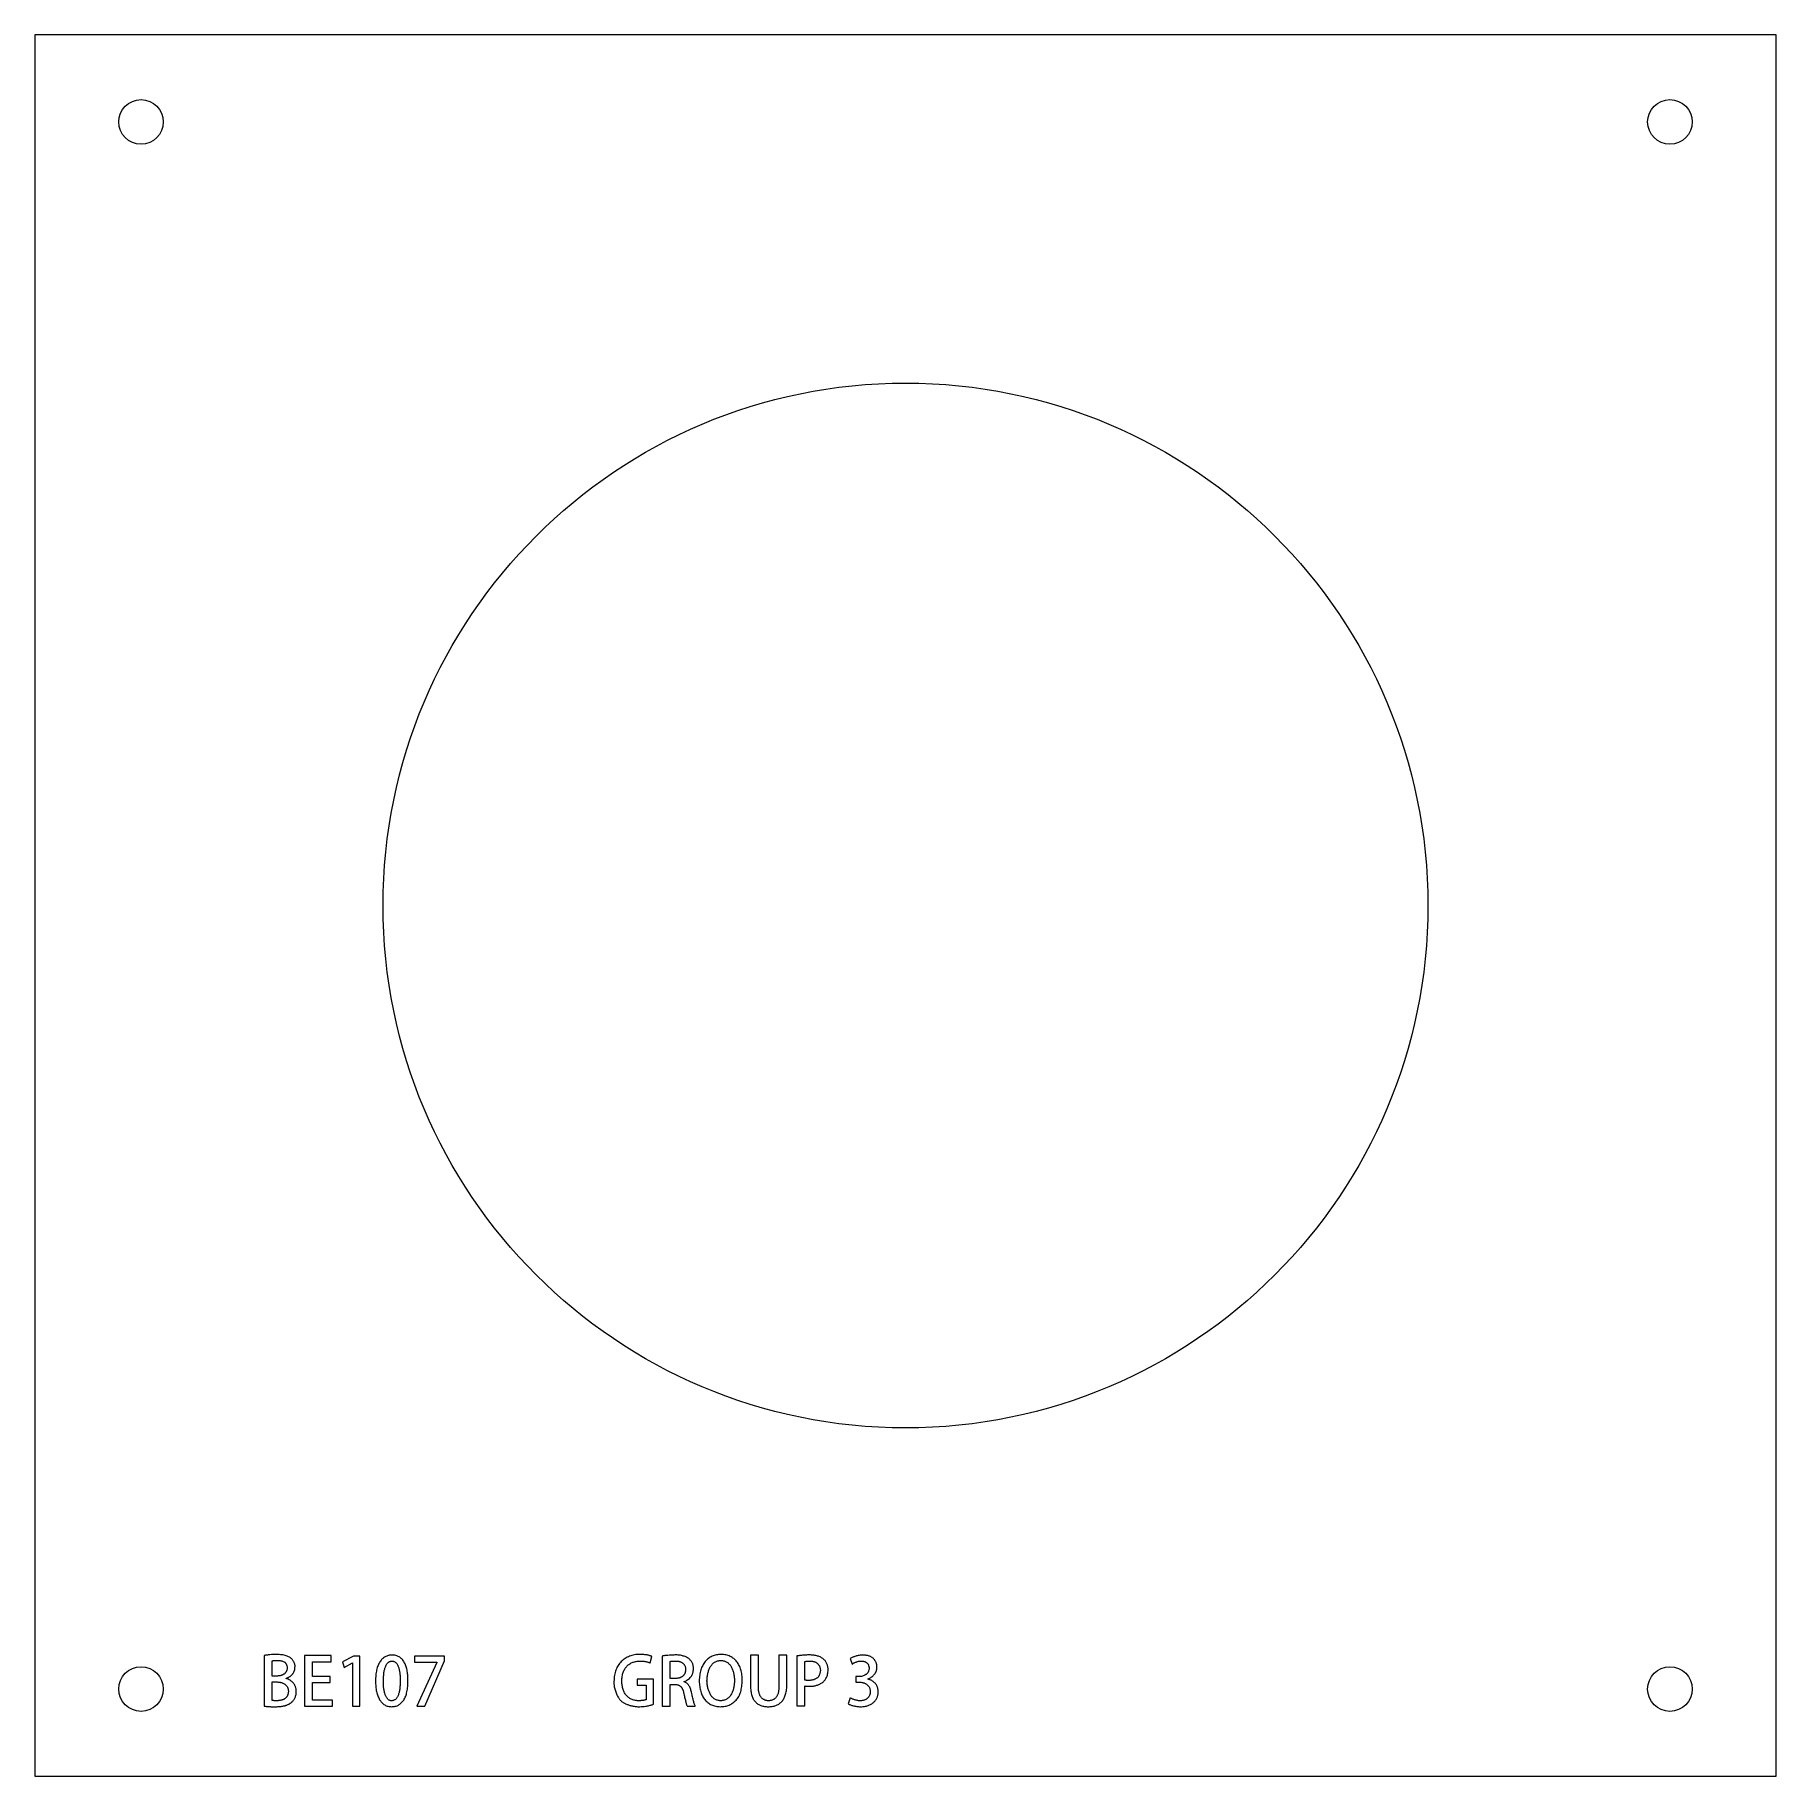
# Model space of a CAD drawing. Header units: inches. Extents: x 0.6 to 10.6, y 7.5 to 17.5.
import ezdxf

# ---------------------------------------------------------------- set-up
doc = ezdxf.new("R2010")
doc.units = ezdxf.units.IN
doc.header["$MEASUREMENT"] = 0

msp = doc.modelspace()

# ---------------------------------------------------------------- linework, layer by layer
at = {"color": 7, "linetype": 'Continuous', "lineweight": 15}
for p, q in [((0.567, 17.499), (0.567, 7.499)), ((10.567, 17.499), (0.567, 17.499)), ((10.567, 7.499), (10.567, 17.499)), ((1.885, 8.192), (1.885, 7.901)), ((1.93, 8.074), (1.93, 8.161)), ((2.116, 8.191), (2.116, 7.901)), ((2.269, 8.191), (2.116, 8.191)), ((2.161, 8.156), (2.269, 8.156)), ((2.161, 8.071), (2.161, 8.156)), ((2.269, 8.156), (2.269, 8.191)), ((2.398, 8.188), (2.333, 8.155)), ((2.333, 8.155), (2.343, 8.122)), ((2.343, 8.122), (2.392, 8.149)), ((2.392, 8.149), (2.392, 8.149)), ((2.392, 8.149), (2.392, 7.901)), ((2.434, 8.188), (2.398, 8.188)), ((2.434, 7.901), (2.434, 8.188)), ((2.747, 8.188), (2.747, 8.153)), ((2.92, 8.188), (2.747, 8.188)), ((2.747, 8.153), (2.875, 8.153)), ((2.875, 8.152), (2.761, 7.901)), ((2.806, 7.901), (2.92, 8.161)), ((2.875, 8.153), (2.875, 8.152)), ((2.92, 8.161), (2.92, 8.188)), ((4.101, 8.149), (4.111, 8.186)), ((4.17, 8.188), (4.17, 7.901)), ((4.215, 8.06), (4.215, 8.158)), ((4.507, 8.164), (4.507, 8.164)), ((4.508, 8.198), (4.508, 8.198)), ((4.722, 8.193), (4.677, 8.193)), ((4.677, 8.193), (4.677, 8.018)), ((4.722, 8.016), (4.722, 8.193)), ((4.84, 8.193), (4.84, 8.016)), ((4.885, 8.193), (4.84, 8.193)), ((4.885, 8.019), (4.885, 8.193)), ((4.943, 8.189), (4.943, 7.902)), ((4.988, 8.051), (4.988, 8.157)), ((5.25, 8.174), (5.261, 8.143)), ((1.958, 8.074), (1.93, 8.074)), ((1.93, 7.934), (1.93, 8.04)), ((1.93, 8.04), (1.956, 8.04)), ((2.011, 8.06), (2.011, 8.061)), ((2.263, 8.071), (2.161, 8.071)), ((2.161, 7.936), (2.161, 8.036)), ((2.161, 8.036), (2.263, 8.036)), ((2.263, 8.036), (2.263, 8.071)), ((4.026, 8.056), (4.026, 8.022)), ((4.119, 8.056), (4.026, 8.056)), ((4.026, 8.022), (4.077, 8.022)), ((4.077, 8.022), (4.077, 7.938)), ((4.119, 7.912), (4.119, 8.056)), ((4.245, 8.06), (4.215, 8.06)), ((4.215, 7.901), (4.215, 8.025)), ((4.215, 8.025), (4.241, 8.025)), ((4.296, 8.041), (4.296, 8.042)), ((4.988, 7.902), (4.988, 8.017)), ((5.3, 8.071), (5.282, 8.071)), ((5.282, 8.071), (5.282, 8.039)), ((5.282, 8.039), (5.301, 8.039)), ((5.35, 8.056), (5.35, 8.057)), ((2.116, 7.901), (2.276, 7.901)), ((2.276, 7.936), (2.161, 7.936)), ((2.276, 7.901), (2.276, 7.936)), ((2.392, 7.901), (2.434, 7.901)), ((2.761, 7.901), (2.806, 7.901)), ((4.17, 7.901), (4.215, 7.901)), ((4.313, 7.901), (4.36, 7.901)), ((4.943, 7.902), (4.988, 7.902)), ((5.25, 7.949), (5.238, 7.915)), ((2.616, 7.898), (2.616, 7.898)), ((0.567, 7.499), (10.567, 7.499))]:
    msp.add_line(p, q, dxfattribs=at)
for centre, radius in [((1.177, 16.999), 0.128), ((9.957, 16.999), 0.128), ((5.567, 12.499), 3), ((1.177, 7.999), 0.128), ((9.957, 7.999), 0.128)]:
    msp.add_circle(centre, radius, dxfattribs=at)
for points, knots in [([(1.955, 8.198), (1.948, 8.198), (1.935, 8.198), (1.92, 8.197), (1.908, 8.195), (1.9, 8.194), (1.892, 8.193), (1.887, 8.192), (1.885, 8.192)], [0, 0, 0, 0, 0.281217, 0.549641, 0.676354, 0.793083, 0.901456, 1, 1, 1, 1]), ([(1.93, 8.161), (1.931, 8.162), (1.932, 8.162), (1.935, 8.162), (1.938, 8.163), (1.941, 8.163), (1.945, 8.163), (1.949, 8.163), (1.954, 8.164), (1.957, 8.164), (1.959, 8.164)], [0, 0, 0, 0, 0.07453, 0.16187, 0.26441, 0.38179, 0.51448, 0.66236, 0.82351, 1, 1, 1, 1]), ([(2.061, 8.125), (2.061, 8.127), (2.062, 8.131), (2.061, 8.137), (2.06, 8.143), (2.057, 8.149), (2.055, 8.155), (2.051, 8.161), (2.047, 8.167), (2.042, 8.173), (2.036, 8.178), (2.029, 8.183), (2.02, 8.187), (2.01, 8.191), (1.998, 8.194), (1.985, 8.196), (1.97, 8.197), (1.96, 8.198), (1.955, 8.198)], [0, 0, 0, 0, 0.04065, 0.08189, 0.12347, 0.16684, 0.21155, 0.25905, 0.30868, 0.36161, 0.41776, 0.47856, 0.54551, 0.61964, 0.70136, 0.79192, 0.89122, 1, 1, 1, 1]), ([(2.016, 8.12), (2.016, 8.118), (2.016, 8.115), (2.015, 8.11), (2.014, 8.106), (2.012, 8.102), (2.01, 8.097), (2.007, 8.094), (2.004, 8.09), (2, 8.087), (1.996, 8.084), (1.992, 8.081), (1.987, 8.079), (1.982, 8.077), (1.976, 8.076), (1.97, 8.075), (1.964, 8.074), (1.96, 8.074), (1.958, 8.074)], [0, 0, 0, 0, 0.05983, 0.11763, 0.17394, 0.22926, 0.28389, 0.33965, 0.39649, 0.45522, 0.51545, 0.57666, 0.64018, 0.70564, 0.77353, 0.84562, 0.92099, 1, 1, 1, 1]), ([(1.959, 8.164), (1.962, 8.164), (1.97, 8.164), (1.98, 8.162), (1.989, 8.159), (1.997, 8.156), (2.002, 8.153), (2.006, 8.149), (2.009, 8.146), (2.011, 8.142), (2.013, 8.137), (2.015, 8.132), (2.016, 8.126), (2.016, 8.122), (2.016, 8.12)], [0, 0, 0, 0, 0.13251, 0.25829, 0.37952, 0.49809, 0.55583, 0.6133, 0.6704, 0.72893, 0.79007, 0.85486, 0.92474, 1, 1, 1, 1]), ([(2.011, 8.061), (2.013, 8.062), (2.017, 8.063), (2.023, 8.066), (2.028, 8.069), (2.033, 8.072), (2.037, 8.075), (2.041, 8.079), (2.045, 8.083), (2.048, 8.087), (2.051, 8.091), (2.054, 8.095), (2.056, 8.1), (2.058, 8.105), (2.06, 8.109), (2.06, 8.114), (2.061, 8.119), (2.061, 8.123), (2.061, 8.125)], [0, 0, 0, 0, 0.07375, 0.14462, 0.21269, 0.27967, 0.34395, 0.40735, 0.46924, 0.53051, 0.5906, 0.6502, 0.70849, 0.76592, 0.82332, 0.88133, 0.93989, 1, 1, 1, 1]), ([(2.619, 8.194), (2.615, 8.194), (2.608, 8.194), (2.598, 8.192), (2.588, 8.189), (2.579, 8.185), (2.57, 8.179), (2.562, 8.172), (2.555, 8.165), (2.549, 8.155), (2.543, 8.145), (2.538, 8.134), (2.533, 8.122), (2.53, 8.108), (2.527, 8.094), (2.525, 8.079), (2.524, 8.062), (2.524, 8.051), (2.524, 8.045)], [0, 0, 0, 0, 0.05541, 0.10821, 0.159435, 0.209896, 0.26055, 0.312253, 0.366014, 0.422433, 0.481731, 0.543713, 0.609158, 0.678249, 0.751635, 0.829674, 0.91228, 1, 1, 1, 1]), ([(2.569, 8.047), (2.569, 8.051), (2.569, 8.06), (2.57, 8.072), (2.571, 8.084), (2.572, 8.095), (2.574, 8.105), (2.576, 8.114), (2.579, 8.123), (2.582, 8.13), (2.585, 8.137), (2.589, 8.143), (2.593, 8.148), (2.597, 8.153), (2.602, 8.156), (2.607, 8.158), (2.612, 8.16), (2.616, 8.16), (2.617, 8.16)], [0, 0, 0, 0, 0.099069, 0.19208, 0.279511, 0.361163, 0.437573, 0.50904, 0.575611, 0.637456, 0.694671, 0.746772, 0.794661, 0.839021, 0.880472, 0.920341, 0.959797, 1, 1, 1, 1]), ([(2.617, 8.16), (2.619, 8.16), (2.623, 8.16), (2.629, 8.158), (2.634, 8.156), (2.639, 8.152), (2.644, 8.148), (2.648, 8.142), (2.651, 8.136), (2.654, 8.129), (2.657, 8.121), (2.659, 8.113), (2.661, 8.103), (2.663, 8.093), (2.664, 8.083), (2.665, 8.071), (2.665, 8.059), (2.665, 8.051), (2.665, 8.047)], [0, 0, 0, 0, 0.044991, 0.08843, 0.131053, 0.174354, 0.219947, 0.268653, 0.321273, 0.37865, 0.440729, 0.50668, 0.576838, 0.651713, 0.731487, 0.815932, 0.905536, 1, 1, 1, 1]), ([(2.71, 8.048), (2.71, 8.054), (2.71, 8.064), (2.709, 8.08), (2.707, 8.094), (2.705, 8.108), (2.702, 8.121), (2.698, 8.133), (2.693, 8.144), (2.688, 8.154), (2.682, 8.164), (2.675, 8.172), (2.667, 8.179), (2.659, 8.184), (2.65, 8.189), (2.64, 8.192), (2.63, 8.194), (2.623, 8.194), (2.619, 8.194)], [0, 0, 0, 0, 0.08436, 0.16433, 0.24034, 0.31236, 0.38104, 0.44627, 0.50851, 0.56843, 0.62557, 0.68012, 0.73251, 0.78392, 0.83549, 0.88811, 0.94275, 1, 1, 1, 1]), ([(4.043, 8.198), (4.038, 8.198), (4.027, 8.198), (4.011, 8.196), (3.996, 8.192), (3.982, 8.188), (3.969, 8.182), (3.957, 8.175), (3.945, 8.167), (3.934, 8.157), (3.925, 8.147), (3.916, 8.135), (3.909, 8.122), (3.904, 8.108), (3.899, 8.094), (3.896, 8.078), (3.893, 8.061), (3.893, 8.049), (3.893, 8.043)], [0, 0, 0, 0, 0.06809, 0.13321, 0.19585, 0.25628, 0.31506, 0.37312, 0.43114, 0.48945, 0.54809, 0.60679, 0.66647, 0.72752, 0.7909, 0.8572, 0.92666, 1, 1, 1, 1]), ([(3.938, 8.045), (3.938, 8.05), (3.938, 8.059), (3.94, 8.072), (3.942, 8.084), (3.946, 8.095), (3.95, 8.105), (3.955, 8.115), (3.961, 8.123), (3.967, 8.131), (3.975, 8.138), (3.983, 8.144), (3.992, 8.149), (4.001, 8.153), (4.011, 8.156), (4.021, 8.158), (4.032, 8.16), (4.04, 8.16), (4.043, 8.16)], [0, 0, 0, 0, 0.07826, 0.15189, 0.22165, 0.2878, 0.35064, 0.41117, 0.47004, 0.5281, 0.58543, 0.64207, 0.69833, 0.75539, 0.81346, 0.87326, 0.93528, 1, 1, 1, 1]), ([(4.111, 8.186), (4.109, 8.187), (4.105, 8.189), (4.098, 8.191), (4.091, 8.193), (4.083, 8.195), (4.074, 8.196), (4.064, 8.197), (4.054, 8.198), (4.047, 8.198), (4.043, 8.198)], [0, 0, 0, 0, 0.09182, 0.1929, 0.30492, 0.42683, 0.55789, 0.69691, 0.8442, 1, 1, 1, 1]), ([(4.043, 8.16), (4.047, 8.16), (4.053, 8.16), (4.062, 8.159), (4.07, 8.158), (4.077, 8.157), (4.084, 8.155), (4.09, 8.153), (4.096, 8.151), (4.1, 8.15), (4.101, 8.149)], [0, 0, 0, 0, 0.163432, 0.314237, 0.452646, 0.578454, 0.694413, 0.803347, 0.905267, 1, 1, 1, 1]), ([(4.242, 8.195), (4.235, 8.194), (4.222, 8.194), (4.206, 8.193), (4.194, 8.192), (4.185, 8.191), (4.177, 8.19), (4.172, 8.189), (4.17, 8.188)], [0, 0, 0, 0, 0.2718, 0.5357, 0.6623, 0.78139, 0.89397, 1, 1, 1, 1]), ([(4.215, 8.158), (4.215, 8.158), (4.217, 8.158), (4.22, 8.159), (4.223, 8.159), (4.227, 8.159), (4.231, 8.16), (4.235, 8.16), (4.24, 8.16), (4.244, 8.16), (4.246, 8.16)], [0, 0, 0, 0, 0.07631, 0.1648, 0.26879, 0.38667, 0.5184, 0.66422, 0.82593, 1, 1, 1, 1]), ([(4.326, 8.171), (4.323, 8.173), (4.319, 8.177), (4.31, 8.182), (4.301, 8.186), (4.291, 8.189), (4.28, 8.192), (4.268, 8.194), (4.255, 8.195), (4.246, 8.195), (4.242, 8.195)], [0, 0, 0, 0, 0.1034, 0.20979, 0.32184, 0.4406, 0.56646, 0.70122, 0.84552, 1, 1, 1, 1]), ([(4.304, 8.111), (4.304, 8.109), (4.304, 8.105), (4.303, 8.1), (4.302, 8.095), (4.3, 8.09), (4.298, 8.085), (4.295, 8.081), (4.292, 8.077), (4.288, 8.074), (4.284, 8.07), (4.28, 8.068), (4.275, 8.065), (4.269, 8.063), (4.264, 8.062), (4.258, 8.061), (4.251, 8.06), (4.247, 8.06), (4.245, 8.06)], [0, 0, 0, 0, 0.06406, 0.12489, 0.18374, 0.24128, 0.2982, 0.35437, 0.41137, 0.46946, 0.5289, 0.58945, 0.65086, 0.71434, 0.78066, 0.85026, 0.92344, 1, 1, 1, 1]), ([(4.246, 8.16), (4.248, 8.16), (4.252, 8.16), (4.257, 8.16), (4.263, 8.159), (4.268, 8.158), (4.273, 8.156), (4.278, 8.154), (4.283, 8.152), (4.287, 8.149), (4.291, 8.146), (4.294, 8.143), (4.297, 8.138), (4.3, 8.134), (4.302, 8.129), (4.303, 8.123), (4.304, 8.117), (4.304, 8.113), (4.304, 8.111)], [0, 0, 0, 0, 0.06915, 0.13531, 0.19935, 0.26121, 0.3216, 0.38084, 0.43899, 0.49654, 0.55351, 0.61049, 0.6677, 0.72673, 0.78894, 0.85448, 0.92498, 1, 1, 1, 1]), ([(4.296, 8.042), (4.3, 8.044), (4.307, 8.047), (4.317, 8.053), (4.326, 8.06), (4.333, 8.068), (4.338, 8.074), (4.341, 8.079), (4.343, 8.084), (4.345, 8.09), (4.347, 8.096), (4.348, 8.102), (4.349, 8.108), (4.349, 8.113), (4.349, 8.115)], [0, 0, 0, 0, 0.123969, 0.245931, 0.365995, 0.487741, 0.549071, 0.610242, 0.671734, 0.733815, 0.79735, 0.863014, 0.930304, 1, 1, 1, 1]), ([(4.349, 8.115), (4.349, 8.118), (4.349, 8.124), (4.348, 8.132), (4.346, 8.14), (4.344, 8.147), (4.34, 8.154), (4.336, 8.16), (4.331, 8.166), (4.328, 8.169), (4.326, 8.171)], [0, 0, 0, 0, 0.13689, 0.267899, 0.393943, 0.516733, 0.636681, 0.756113, 0.877099, 1, 1, 1, 1]), ([(4.508, 8.198), (4.504, 8.198), (4.494, 8.198), (4.481, 8.195), (4.468, 8.192), (4.456, 8.188), (4.445, 8.182), (4.435, 8.175), (4.425, 8.167), (4.417, 8.157), (4.409, 8.147), (4.402, 8.135), (4.396, 8.122), (4.391, 8.109), (4.387, 8.095), (4.385, 8.079), (4.383, 8.063), (4.383, 8.052), (4.382, 8.046)], [0, 0, 0, 0, 0.06359, 0.12417, 0.18269, 0.23955, 0.29557, 0.35162, 0.40823, 0.46632, 0.5255, 0.58592, 0.64787, 0.7118, 0.77885, 0.84883, 0.92234, 1, 1, 1, 1]), ([(4.427, 8.047), (4.428, 8.051), (4.428, 8.058), (4.429, 8.069), (4.43, 8.08), (4.432, 8.09), (4.435, 8.1), (4.438, 8.109), (4.442, 8.118), (4.446, 8.127), (4.451, 8.135), (4.457, 8.143), (4.464, 8.149), (4.471, 8.154), (4.479, 8.158), (4.488, 8.161), (4.497, 8.163), (4.503, 8.163), (4.507, 8.164)], [0, 0, 0, 0, 0.07132, 0.14039, 0.20808, 0.2744, 0.33914, 0.40333, 0.46674, 0.53004, 0.59145, 0.65016, 0.70711, 0.76283, 0.8192, 0.87692, 0.93688, 1, 1, 1, 1]), ([(4.507, 8.164), (4.51, 8.163), (4.516, 8.163), (4.525, 8.161), (4.534, 8.158), (4.541, 8.154), (4.548, 8.149), (4.555, 8.143), (4.561, 8.136), (4.566, 8.128), (4.57, 8.119), (4.574, 8.11), (4.577, 8.101), (4.58, 8.091), (4.582, 8.081), (4.584, 8.07), (4.584, 8.06), (4.585, 8.053), (4.585, 8.049)], [0, 0, 0, 0, 0.06239, 0.12206, 0.17972, 0.23569, 0.29187, 0.3491, 0.40812, 0.46987, 0.53339, 0.59717, 0.66165, 0.72655, 0.7927, 0.86023, 0.92914, 1, 1, 1, 1]), ([(4.63, 8.051), (4.63, 8.056), (4.629, 8.066), (4.628, 8.081), (4.625, 8.096), (4.622, 8.11), (4.618, 8.122), (4.612, 8.134), (4.606, 8.146), (4.599, 8.156), (4.59, 8.166), (4.581, 8.174), (4.571, 8.181), (4.56, 8.187), (4.549, 8.192), (4.536, 8.195), (4.522, 8.197), (4.513, 8.198), (4.508, 8.198)], [0, 0, 0, 0, 0.073944, 0.144588, 0.212284, 0.277302, 0.340415, 0.401624, 0.461804, 0.521234, 0.579667, 0.636727, 0.693396, 0.750655, 0.809044, 0.869823, 0.93316, 1, 1, 1, 1]), ([(5.015, 8.195), (5.011, 8.195), (5.004, 8.195), (4.994, 8.194), (4.984, 8.194), (4.975, 8.193), (4.966, 8.192), (4.958, 8.191), (4.95, 8.19), (4.945, 8.189), (4.943, 8.189)], [0, 0, 0, 0, 0.1522, 0.2968, 0.43308, 0.56187, 0.68317, 0.79632, 0.90219, 1, 1, 1, 1]), ([(4.988, 8.157), (4.99, 8.158), (4.994, 8.158), (5, 8.159), (5.009, 8.16), (5.015, 8.16), (5.018, 8.16)], [0, 0, 0, 0, 0.17705, 0.40085, 0.67563, 1, 1, 1, 1]), ([(5.013, 8.015), (5.016, 8.015), (5.023, 8.015), (5.033, 8.016), (5.043, 8.017), (5.052, 8.019), (5.061, 8.022), (5.07, 8.026), (5.079, 8.03), (5.088, 8.035), (5.096, 8.041), (5.102, 8.048), (5.108, 8.056), (5.113, 8.065), (5.117, 8.074), (5.12, 8.085), (5.122, 8.097), (5.123, 8.105), (5.123, 8.109)], [0, 0, 0, 0, 0.06272, 0.12398, 0.18405, 0.24366, 0.30273, 0.3619, 0.42133, 0.48138, 0.54098, 0.60018, 0.65944, 0.72045, 0.78415, 0.85167, 0.92317, 1, 1, 1, 1]), ([(5.078, 8.107), (5.078, 8.105), (5.078, 8.1), (5.077, 8.094), (5.075, 8.088), (5.073, 8.082), (5.071, 8.077), (5.068, 8.072), (5.065, 8.068), (5.061, 8.064), (5.056, 8.061), (5.051, 8.057), (5.046, 8.055), (5.04, 8.053), (5.034, 8.051), (5.027, 8.05), (5.02, 8.049), (5.015, 8.049), (5.013, 8.049)], [0, 0, 0, 0, 0.06915, 0.13428, 0.19599, 0.25583, 0.31337, 0.36962, 0.42593, 0.48271, 0.54034, 0.59862, 0.6584, 0.72058, 0.78515, 0.85301, 0.9247, 1, 1, 1, 1]), ([(5.096, 8.171), (5.094, 8.173), (5.089, 8.177), (5.081, 8.182), (5.072, 8.186), (5.062, 8.189), (5.052, 8.192), (5.04, 8.193), (5.028, 8.195), (5.019, 8.195), (5.015, 8.195)], [0, 0, 0, 0, 0.10483, 0.21296, 0.32633, 0.44498, 0.57101, 0.7054, 0.84781, 1, 1, 1, 1]), ([(5.018, 8.16), (5.02, 8.16), (5.024, 8.16), (5.031, 8.159), (5.036, 8.158), (5.042, 8.157), (5.047, 8.155), (5.052, 8.153), (5.057, 8.15), (5.061, 8.147), (5.065, 8.143), (5.068, 8.139), (5.071, 8.135), (5.074, 8.13), (5.075, 8.125), (5.077, 8.119), (5.078, 8.113), (5.078, 8.109), (5.078, 8.107)], [0, 0, 0, 0, 0.07277, 0.14215, 0.20857, 0.27231, 0.33397, 0.39331, 0.45221, 0.50991, 0.56701, 0.62382, 0.68129, 0.73923, 0.79954, 0.86298, 0.92962, 1, 1, 1, 1]), ([(5.123, 8.109), (5.123, 8.112), (5.122, 8.119), (5.121, 8.128), (5.119, 8.137), (5.116, 8.145), (5.112, 8.152), (5.108, 8.159), (5.102, 8.166), (5.098, 8.17), (5.096, 8.171)], [0, 0, 0, 0, 0.14082, 0.27416, 0.40114, 0.52453, 0.64389, 0.76217, 0.88046, 1, 1, 1, 1]), ([(5.323, 8.194), (5.319, 8.194), (5.312, 8.194), (5.301, 8.193), (5.291, 8.191), (5.281, 8.188), (5.272, 8.185), (5.264, 8.182), (5.257, 8.178), (5.252, 8.176), (5.25, 8.174)], [0, 0, 0, 0, 0.146265, 0.288198, 0.424938, 0.558257, 0.684237, 0.799264, 0.904602, 1, 1, 1, 1]), ([(5.261, 8.143), (5.263, 8.144), (5.266, 8.146), (5.271, 8.149), (5.277, 8.152), (5.284, 8.154), (5.29, 8.157), (5.298, 8.159), (5.305, 8.16), (5.31, 8.16), (5.313, 8.16)], [0, 0, 0, 0, 0.10032, 0.21041, 0.32936, 0.45754, 0.59105, 0.72519, 0.86168, 1, 1, 1, 1]), ([(5.358, 8.119), (5.358, 8.117), (5.358, 8.113), (5.356, 8.107), (5.355, 8.102), (5.353, 8.097), (5.35, 8.093), (5.347, 8.089), (5.343, 8.085), (5.337, 8.081), (5.33, 8.077), (5.32, 8.073), (5.31, 8.071), (5.304, 8.071), (5.3, 8.071)], [0, 0, 0, 0, 0.07103, 0.13841, 0.20297, 0.26536, 0.32646, 0.38763, 0.44993, 0.51384, 0.64078, 0.76182, 0.88093, 1, 1, 1, 1]), ([(5.313, 8.16), (5.315, 8.16), (5.318, 8.16), (5.323, 8.159), (5.328, 8.158), (5.333, 8.157), (5.337, 8.155), (5.34, 8.153), (5.344, 8.151), (5.347, 8.148), (5.349, 8.145), (5.352, 8.142), (5.354, 8.138), (5.355, 8.135), (5.356, 8.131), (5.357, 8.127), (5.358, 8.123), (5.358, 8.12), (5.358, 8.119)], [0, 0, 0, 0, 0.079878, 0.155381, 0.226259, 0.292891, 0.355856, 0.416916, 0.475806, 0.534518, 0.591631, 0.648296, 0.705095, 0.760826, 0.818604, 0.876667, 0.93693, 1, 1, 1, 1]), ([(5.403, 8.126), (5.403, 8.128), (5.403, 8.133), (5.402, 8.139), (5.4, 8.146), (5.398, 8.152), (5.395, 8.158), (5.392, 8.164), (5.388, 8.169), (5.383, 8.174), (5.378, 8.179), (5.372, 8.183), (5.365, 8.186), (5.358, 8.189), (5.35, 8.191), (5.341, 8.193), (5.332, 8.194), (5.326, 8.194), (5.323, 8.194)], [0, 0, 0, 0, 0.059532, 0.116778, 0.172688, 0.227804, 0.28289, 0.338364, 0.394413, 0.452283, 0.511261, 0.571584, 0.633944, 0.698843, 0.767531, 0.840446, 0.917635, 1, 1, 1, 1]), ([(5.35, 8.057), (5.352, 8.058), (5.356, 8.059), (5.362, 8.062), (5.368, 8.065), (5.373, 8.069), (5.378, 8.072), (5.382, 8.076), (5.386, 8.08), (5.39, 8.085), (5.393, 8.089), (5.395, 8.094), (5.398, 8.099), (5.4, 8.104), (5.401, 8.109), (5.402, 8.114), (5.403, 8.12), (5.403, 8.124), (5.403, 8.126)], [0, 0, 0, 0, 0.072829, 0.143773, 0.211804, 0.277456, 0.341717, 0.404242, 0.465805, 0.526788, 0.586808, 0.645811, 0.703936, 0.762055, 0.820192, 0.879113, 0.939151, 1, 1, 1, 1]), ([(1.956, 8.04), (1.958, 8.04), (1.963, 8.039), (1.969, 8.039), (1.975, 8.038), (1.981, 8.037), (1.987, 8.035), (1.992, 8.033), (1.997, 8.03), (2.002, 8.028), (2.007, 8.024), (2.011, 8.02), (2.015, 8.016), (2.018, 8.011), (2.02, 8.005), (2.022, 8), (2.023, 7.993), (2.023, 7.988), (2.023, 7.986)], [0, 0, 0, 0, 0.06661, 0.13208, 0.1958, 0.2579, 0.31893, 0.37963, 0.43981, 0.50031, 0.55941, 0.61773, 0.67557, 0.73487, 0.79591, 0.85969, 0.92764, 1, 1, 1, 1]), ([(2.068, 7.985), (2.068, 7.988), (2.068, 7.992), (2.067, 8), (2.066, 8.007), (2.064, 8.013), (2.061, 8.019), (2.058, 8.025), (2.055, 8.03), (2.051, 8.035), (2.047, 8.039), (2.042, 8.043), (2.038, 8.047), (2.033, 8.05), (2.028, 8.053), (2.022, 8.056), (2.017, 8.058), (2.013, 8.059), (2.011, 8.06)], [0, 0, 0, 0, 0.07494, 0.14592, 0.21457, 0.28058, 0.34427, 0.40679, 0.46873, 0.53014, 0.59117, 0.65071, 0.70938, 0.76724, 0.82495, 0.88285, 0.94126, 1, 1, 1, 1]), ([(2.524, 8.045), (2.524, 8.04), (2.524, 8.029), (2.525, 8.013), (2.527, 7.999), (2.529, 7.985), (2.533, 7.972), (2.537, 7.96), (2.542, 7.948), (2.547, 7.938), (2.553, 7.929), (2.56, 7.921), (2.568, 7.914), (2.576, 7.908), (2.585, 7.903), (2.595, 7.9), (2.605, 7.898), (2.612, 7.898), (2.616, 7.898)], [0, 0, 0, 0, 0.08495, 0.16525, 0.24164, 0.31385, 0.38269, 0.44821, 0.51063, 0.57067, 0.62798, 0.68235, 0.73501, 0.78647, 0.8377, 0.8897, 0.94341, 1, 1, 1, 1]), ([(2.617, 7.932), (2.615, 7.932), (2.611, 7.932), (2.606, 7.934), (2.601, 7.936), (2.596, 7.94), (2.592, 7.944), (2.588, 7.949), (2.584, 7.955), (2.581, 7.962), (2.578, 7.97), (2.576, 7.979), (2.573, 7.988), (2.572, 7.999), (2.57, 8.009), (2.569, 8.021), (2.569, 8.034), (2.569, 8.042), (2.569, 8.047)], [0.000032, 0.000032, 0.000032, 0.000032, 0.041602, 0.082036, 0.122502, 0.164431, 0.208724, 0.256626, 0.308935, 0.365894, 0.427947, 0.494139, 0.565455, 0.641512, 0.723217, 0.809914, 0.90214, 1, 1, 1, 1]), ([(2.616, 7.898), (2.62, 7.898), (2.627, 7.898), (2.637, 7.9), (2.647, 7.903), (2.656, 7.907), (2.664, 7.913), (2.672, 7.919), (2.679, 7.927), (2.686, 7.936), (2.692, 7.946), (2.697, 7.958), (2.701, 7.97), (2.704, 7.983), (2.707, 7.998), (2.709, 8.014), (2.71, 8.031), (2.71, 8.042), (2.71, 8.048)], [0, 0, 0, 0, 0.05445, 0.10668, 0.15739, 0.20711, 0.25699, 0.30787, 0.36077, 0.4163, 0.47469, 0.53652, 0.60208, 0.67184, 0.74623, 0.82551, 0.90993, 1, 1, 1, 1]), ([(2.665, 8.047), (2.665, 8.043), (2.665, 8.035), (2.665, 8.024), (2.664, 8.014), (2.663, 8.003), (2.662, 7.994), (2.66, 7.984), (2.658, 7.975), (2.655, 7.967), (2.652, 7.959), (2.649, 7.952), (2.645, 7.946), (2.64, 7.941), (2.635, 7.938), (2.629, 7.935), (2.623, 7.933), (2.619, 7.932), (2.617, 7.932)], [0, 0, 0, 0, 0.084147, 0.165091, 0.242941, 0.318178, 0.390962, 0.460958, 0.528298, 0.593632, 0.655009, 0.711186, 0.76294, 0.811538, 0.858286, 0.904104, 0.950788, 0.999981, 0.999981, 0.999981, 0.999981]), ([(3.893, 8.043), (3.893, 8.04), (3.892, 8.033), (3.893, 8.023), (3.895, 8.012), (3.897, 8.001), (3.901, 7.989), (3.905, 7.978), (3.91, 7.965), (3.915, 7.955), (3.92, 7.947), (3.924, 7.941), (3.929, 7.936), (3.934, 7.931), (3.94, 7.926), (3.946, 7.921), (3.953, 7.917), (3.96, 7.914), (3.968, 7.911), (3.976, 7.908), (3.985, 7.905), (3.994, 7.903), (4.004, 7.901), (4.014, 7.899), (4.025, 7.898), (4.032, 7.898), (4.036, 7.898)], [0, 0, 0, 0, 0.04325, 0.088, 0.13481, 0.18377, 0.23516, 0.28941, 0.34643, 0.40667, 0.43739, 0.46807, 0.4989, 0.5298, 0.56151, 0.59425, 0.62767, 0.66249, 0.69856, 0.73633, 0.77563, 0.81664, 0.85946, 0.90435, 0.95116, 1, 1, 1, 1]), ([(4.038, 7.932), (4.034, 7.932), (4.027, 7.932), (4.016, 7.934), (4.007, 7.936), (3.997, 7.939), (3.988, 7.943), (3.98, 7.948), (3.973, 7.954), (3.966, 7.961), (3.959, 7.968), (3.954, 7.977), (3.949, 7.986), (3.945, 7.997), (3.942, 8.008), (3.94, 8.019), (3.938, 8.032), (3.938, 8.041), (3.938, 8.045)], [0, 0, 0, 0, 0.06417, 0.12523, 0.18435, 0.24176, 0.2981, 0.35418, 0.41035, 0.46765, 0.52585, 0.58532, 0.64629, 0.70974, 0.77629, 0.84687, 0.92118, 1, 1, 1, 1]), ([(4.241, 8.025), (4.243, 8.025), (4.247, 8.025), (4.252, 8.025), (4.257, 8.024), (4.262, 8.023), (4.266, 8.021), (4.27, 8.019), (4.274, 8.016), (4.277, 8.013), (4.28, 8.01), (4.283, 8.006), (4.285, 8.001), (4.288, 7.996), (4.29, 7.991), (4.292, 7.985), (4.293, 7.978), (4.294, 7.974), (4.295, 7.971)], [0, 0, 0, 0, 0.06591, 0.12798, 0.18734, 0.24407, 0.29821, 0.35139, 0.40314, 0.45521, 0.50919, 0.5662, 0.62679, 0.6914, 0.76126, 0.83579, 0.91526, 1, 1, 1, 1]), ([(4.338, 7.981), (4.337, 7.985), (4.335, 7.992), (4.332, 8.002), (4.328, 8.011), (4.323, 8.02), (4.318, 8.027), (4.311, 8.033), (4.304, 8.038), (4.299, 8.04), (4.296, 8.041)], [0, 0, 0, 0, 0.15059, 0.29183, 0.42286, 0.54581, 0.66245, 0.77544, 0.88663, 1, 1, 1, 1]), ([(4.382, 8.046), (4.383, 8.04), (4.383, 8.03), (4.385, 8.014), (4.387, 7.999), (4.391, 7.985), (4.395, 7.972), (4.401, 7.96), (4.407, 7.949), (4.415, 7.938), (4.423, 7.929), (4.432, 7.921), (4.442, 7.914), (4.453, 7.908), (4.465, 7.904), (4.477, 7.9), (4.491, 7.898), (4.5, 7.898), (4.504, 7.898)], [0, 0, 0, 0, 0.07672, 0.14969, 0.21891, 0.28539, 0.34921, 0.41105, 0.47113, 0.53042, 0.58834, 0.64519, 0.70124, 0.75744, 0.81491, 0.87406, 0.93553, 1, 1, 1, 1]), ([(4.506, 7.932), (4.503, 7.932), (4.497, 7.933), (4.488, 7.935), (4.48, 7.937), (4.472, 7.941), (4.465, 7.946), (4.458, 7.952), (4.452, 7.959), (4.447, 7.967), (4.443, 7.976), (4.439, 7.985), (4.435, 7.994), (4.432, 8.004), (4.43, 8.014), (4.429, 8.025), (4.428, 8.036), (4.428, 8.043), (4.427, 8.047)], [0, 0, 0, 0, 0.06044, 0.11832, 0.1745, 0.2296, 0.28464, 0.34067, 0.39909, 0.46028, 0.52342, 0.58705, 0.65152, 0.71739, 0.78517, 0.85431, 0.92584, 1, 1, 1, 1]), ([(4.504, 7.898), (4.509, 7.898), (4.518, 7.898), (4.531, 7.9), (4.543, 7.903), (4.554, 7.907), (4.565, 7.912), (4.576, 7.919), (4.585, 7.927), (4.594, 7.935), (4.602, 7.946), (4.61, 7.957), (4.616, 7.97), (4.621, 7.983), (4.624, 7.998), (4.627, 8.015), (4.629, 8.032), (4.629, 8.044), (4.63, 8.051)], [0, 0, 0, 0, 0.06031, 0.11838, 0.17449, 0.22932, 0.28333, 0.33774, 0.39277, 0.44924, 0.50709, 0.56681, 0.62915, 0.69457, 0.76403, 0.83782, 0.91636, 1, 1, 1, 1]), ([(4.585, 8.049), (4.585, 8.045), (4.584, 8.037), (4.584, 8.026), (4.582, 8.015), (4.58, 8.004), (4.577, 7.994), (4.574, 7.985), (4.57, 7.975), (4.565, 7.967), (4.56, 7.959), (4.554, 7.952), (4.547, 7.946), (4.54, 7.941), (4.533, 7.937), (4.524, 7.935), (4.515, 7.933), (4.509, 7.932), (4.506, 7.932)], [0, 0, 0, 0, 0.07618, 0.14937, 0.21987, 0.28825, 0.35454, 0.41888, 0.48216, 0.54432, 0.60455, 0.66179, 0.71719, 0.77175, 0.8263, 0.88182, 0.93948, 1, 1, 1, 1]), ([(4.677, 8.018), (4.677, 8.013), (4.677, 8.003), (4.679, 7.988), (4.681, 7.975), (4.684, 7.963), (4.688, 7.952), (4.693, 7.942), (4.698, 7.933), (4.705, 7.925), (4.712, 7.919), (4.72, 7.913), (4.728, 7.908), (4.737, 7.904), (4.747, 7.901), (4.757, 7.899), (4.767, 7.898), (4.775, 7.898), (4.778, 7.898)], [0, 0, 0, 0, 0.08687, 0.16786, 0.24276, 0.31259, 0.37788, 0.43897, 0.49665, 0.55188, 0.60586, 0.65908, 0.71227, 0.7664, 0.82156, 0.87839, 0.93784, 1, 1, 1, 1]), ([(4.78, 7.932), (4.778, 7.932), (4.774, 7.932), (4.768, 7.933), (4.762, 7.935), (4.757, 7.937), (4.752, 7.94), (4.747, 7.943), (4.742, 7.947), (4.738, 7.952), (4.734, 7.957), (4.731, 7.963), (4.728, 7.97), (4.726, 7.978), (4.724, 7.986), (4.723, 7.995), (4.722, 8.005), (4.722, 8.012), (4.722, 8.016)], [0, 0, 0, 0, 0.05505, 0.10775, 0.1588, 0.20926, 0.25979, 0.31029, 0.36256, 0.41727, 0.47417, 0.53484, 0.59892, 0.6684, 0.74253, 0.82252, 0.90825, 1, 1, 1, 1]), ([(4.778, 7.898), (4.782, 7.898), (4.79, 7.898), (4.801, 7.899), (4.812, 7.901), (4.822, 7.904), (4.831, 7.908), (4.84, 7.913), (4.848, 7.919), (4.855, 7.926), (4.862, 7.934), (4.868, 7.943), (4.873, 7.953), (4.877, 7.964), (4.881, 7.976), (4.883, 7.99), (4.885, 8.004), (4.885, 8.014), (4.885, 8.019)], [0, 0, 0, 0, 0.06337, 0.12378, 0.18172, 0.23794, 0.29254, 0.34698, 0.40097, 0.45562, 0.51157, 0.56936, 0.63018, 0.69459, 0.76297, 0.83647, 0.91557, 1, 1, 1, 1]), ([(4.84, 8.016), (4.84, 8.012), (4.84, 8.005), (4.839, 7.995), (4.838, 7.986), (4.836, 7.978), (4.834, 7.97), (4.831, 7.964), (4.828, 7.957), (4.824, 7.952), (4.82, 7.947), (4.815, 7.943), (4.81, 7.94), (4.805, 7.937), (4.799, 7.935), (4.793, 7.933), (4.787, 7.932), (4.782, 7.932), (4.78, 7.932)], [0, 0, 0, 0, 0.09016, 0.17395, 0.25208, 0.32487, 0.39274, 0.4562, 0.51522, 0.57156, 0.62536, 0.67778, 0.72926, 0.78043, 0.8327, 0.886, 0.94158, 1, 1, 1, 1]), ([(5.013, 8.049), (5.01, 8.049), (5.006, 8.049), (4.999, 8.049), (4.993, 8.05), (4.99, 8.051), (4.988, 8.051)], [0, 0, 0, 0, 0.29038, 0.55462, 0.78914, 1, 1, 1, 1]), ([(4.988, 8.017), (4.99, 8.016), (4.994, 8.016), (5, 8.015), (5.006, 8.015), (5.011, 8.015), (5.013, 8.015)], [0, 0, 0, 0, 0.22965, 0.47306, 0.72892, 1, 1, 1, 1]), ([(5.301, 8.039), (5.303, 8.039), (5.307, 8.039), (5.313, 8.038), (5.319, 8.037), (5.325, 8.036), (5.33, 8.034), (5.335, 8.032), (5.34, 8.029), (5.345, 8.026), (5.35, 8.022), (5.353, 8.018), (5.357, 8.014), (5.36, 8.009), (5.362, 8.003), (5.363, 7.998), (5.364, 7.991), (5.365, 7.987), (5.365, 7.985)], [0, 0, 0, 0, 0.06534, 0.12932, 0.1922, 0.2531, 0.31367, 0.37411, 0.4345, 0.4953, 0.55568, 0.61487, 0.67428, 0.73392, 0.79608, 0.86028, 0.92791, 1, 1, 1, 1]), ([(5.41, 7.983), (5.41, 7.986), (5.41, 7.99), (5.409, 7.998), (5.408, 8.004), (5.406, 8.011), (5.403, 8.017), (5.4, 8.023), (5.397, 8.028), (5.392, 8.033), (5.388, 8.037), (5.383, 8.041), (5.378, 8.045), (5.373, 8.048), (5.368, 8.051), (5.362, 8.053), (5.356, 8.055), (5.352, 8.056), (5.35, 8.056)], [0, 0, 0, 0, 0.07248, 0.14222, 0.20919, 0.27377, 0.33698, 0.39909, 0.46048, 0.5221, 0.58312, 0.64317, 0.70224, 0.76116, 0.81988, 0.879, 0.93902, 1, 1, 1, 1]), ([(1.885, 7.901), (1.887, 7.901), (1.89, 7.9), (1.896, 7.9), (1.903, 7.899), (1.91, 7.899), (1.918, 7.898), (1.926, 7.898), (1.935, 7.898), (1.941, 7.898), (1.944, 7.898)], [0, 0, 0, 0, 0.08735, 0.18561, 0.29489, 0.41424, 0.54474, 0.68628, 0.83804, 1, 1, 1, 1]), ([(1.957, 7.932), (1.954, 7.932), (1.949, 7.932), (1.942, 7.932), (1.936, 7.933), (1.932, 7.933), (1.93, 7.934)], [0, 0, 0, 0, 0.30231, 0.5678, 0.80077, 1, 1, 1, 1]), ([(1.944, 7.898), (1.947, 7.898), (1.953, 7.898), (1.962, 7.898), (1.97, 7.899), (1.977, 7.899), (1.985, 7.9), (1.992, 7.901), (1.999, 7.903), (2.005, 7.904), (2.011, 7.906), (2.017, 7.908), (2.022, 7.911), (2.027, 7.913), (2.032, 7.916), (2.036, 7.919), (2.04, 7.922), (2.043, 7.924), (2.044, 7.925)], [0, 0, 0, 0, 0.08281, 0.16254, 0.23921, 0.3129, 0.3837, 0.45125, 0.51652, 0.57868, 0.63853, 0.69589, 0.7506, 0.80404, 0.85501, 0.90444, 0.9529, 1, 1, 1, 1]), ([(2.023, 7.986), (2.023, 7.984), (2.023, 7.979), (2.022, 7.973), (2.02, 7.967), (2.018, 7.961), (2.015, 7.956), (2.012, 7.952), (2.008, 7.948), (2.004, 7.944), (1.999, 7.941), (1.994, 7.939), (1.988, 7.937), (1.982, 7.935), (1.976, 7.934), (1.97, 7.933), (1.964, 7.932), (1.959, 7.932), (1.957, 7.932)], [0, 0, 0, 0, 0.07216, 0.13987, 0.20376, 0.26401, 0.32282, 0.37995, 0.43691, 0.49518, 0.55416, 0.61343, 0.67368, 0.7353, 0.79794, 0.86322, 0.9303, 1, 1, 1, 1]), ([(2.044, 7.925), (2.045, 7.927), (2.048, 7.93), (2.052, 7.935), (2.056, 7.941), (2.06, 7.947), (2.064, 7.955), (2.066, 7.964), (2.068, 7.974), (2.068, 7.981), (2.068, 7.985)], [0, 0, 0, 0, 0.088077, 0.186125, 0.293244, 0.411243, 0.539239, 0.679212, 0.831623, 1, 1, 1, 1]), ([(4.036, 7.898), (4.04, 7.898), (4.049, 7.898), (4.061, 7.899), (4.073, 7.9), (4.085, 7.902), (4.095, 7.905), (4.104, 7.907), (4.112, 7.909), (4.117, 7.911), (4.119, 7.912)], [0, 0, 0, 0, 0.156245, 0.304967, 0.44708, 0.581609, 0.706594, 0.817524, 0.915512, 1, 1, 1, 1]), ([(4.077, 7.938), (4.076, 7.938), (4.074, 7.937), (4.071, 7.936), (4.067, 7.935), (4.062, 7.934), (4.057, 7.933), (4.051, 7.933), (4.044, 7.932), (4.04, 7.932), (4.038, 7.932)], [0, 0, 0, 0, 0.07975, 0.16947, 0.27333, 0.3897, 0.52047, 0.66554, 0.82539, 1, 1, 1, 1]), ([(4.295, 7.971), (4.296, 7.967), (4.297, 7.959), (4.3, 7.947), (4.303, 7.936), (4.305, 7.926), (4.307, 7.918), (4.309, 7.911), (4.311, 7.906), (4.313, 7.903), (4.313, 7.901)], [0, 0, 0, 0, 0.18321, 0.35134, 0.50426, 0.64143, 0.76105, 0.86003, 0.94017, 1, 1, 1, 1]), ([(4.36, 7.901), (4.359, 7.903), (4.357, 7.907), (4.355, 7.913), (4.352, 7.922), (4.35, 7.931), (4.347, 7.942), (4.344, 7.954), (4.341, 7.967), (4.339, 7.976), (4.338, 7.981)], [0, 0, 0, 0, 0.06705, 0.1524, 0.25617, 0.37767, 0.51458, 0.66414, 0.82605, 1, 1, 1, 1]), ([(5.238, 7.915), (5.24, 7.914), (5.244, 7.911), (5.251, 7.908), (5.259, 7.905), (5.268, 7.903), (5.277, 7.901), (5.287, 7.899), (5.298, 7.898), (5.305, 7.898), (5.309, 7.898)], [0, 0, 0, 0, 0.09096, 0.19331, 0.30606, 0.43145, 0.56478, 0.70404, 0.84888, 1, 1, 1, 1]), ([(5.307, 7.932), (5.304, 7.932), (5.298, 7.932), (5.29, 7.934), (5.281, 7.935), (5.274, 7.938), (5.266, 7.94), (5.26, 7.943), (5.255, 7.946), (5.251, 7.948), (5.25, 7.949)], [0, 0, 0, 0, 0.148593, 0.29261, 0.431951, 0.568408, 0.696973, 0.811317, 0.912283, 1, 1, 1, 1]), ([(5.365, 7.985), (5.365, 7.983), (5.365, 7.98), (5.364, 7.975), (5.363, 7.97), (5.362, 7.966), (5.36, 7.961), (5.357, 7.957), (5.355, 7.953), (5.351, 7.949), (5.348, 7.945), (5.343, 7.942), (5.339, 7.939), (5.333, 7.937), (5.327, 7.935), (5.321, 7.933), (5.314, 7.932), (5.309, 7.932), (5.307, 7.932)], [0, 0, 0, 0, 0.05671, 0.11194, 0.16666, 0.22103, 0.27578, 0.33187, 0.38864, 0.44687, 0.50654, 0.56714, 0.62979, 0.69496, 0.76446, 0.83797, 0.91609, 1, 1, 1, 1]), ([(5.309, 7.898), (5.313, 7.898), (5.321, 7.898), (5.332, 7.899), (5.342, 7.901), (5.352, 7.904), (5.361, 7.908), (5.37, 7.912), (5.377, 7.917), (5.384, 7.923), (5.39, 7.929), (5.396, 7.935), (5.4, 7.942), (5.404, 7.95), (5.407, 7.958), (5.409, 7.966), (5.41, 7.974), (5.41, 7.98), (5.41, 7.983)], [0, 0, 0, 0, 0.08047, 0.15648, 0.22813, 0.29656, 0.36158, 0.42414, 0.48493, 0.54466, 0.60307, 0.65972, 0.71545, 0.77086, 0.82643, 0.88246, 0.9404, 1, 1, 1, 1])]:
    msp.add_open_spline(points, degree=3, knots=knots, dxfattribs=at)

doc.saveas('drawing.dxf')
